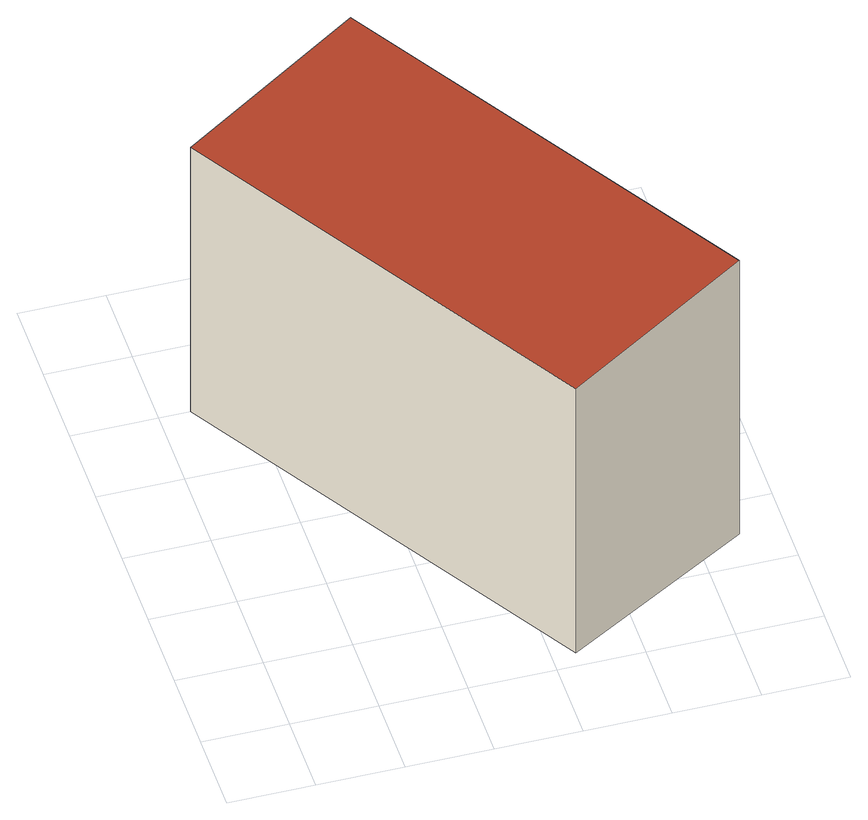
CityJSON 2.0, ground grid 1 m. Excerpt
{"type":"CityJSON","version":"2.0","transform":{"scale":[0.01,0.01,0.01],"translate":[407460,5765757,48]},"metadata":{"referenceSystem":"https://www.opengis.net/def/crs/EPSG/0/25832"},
"CityObjects":{
"building1":{"type":"Building","attributes":{"Gemeindeschluessel":"05515000","Geometrietyp2DReferenz":"3000","function":"51009_1610","roofType":"2100","measuredHeight":4.05},"geometry":[{"type":"Solid","lod":"2","boundaries":[[[[0,1,2,3]],[[4,5,1,0]],[[6,7,5,4]],[[3,2,7,6]],[[4,0,3,6]],[[1,5,7,2]]]],"semantics":{"surfaces":[{"type":"WallSurface"},{"type":"RoofSurface"},{"type":"GroundSurface"}],"values":[[0,0,0,0,1,2]]}}]}
},
"vertices":[
[254,633,498],[254,633,93],[35,500,93],[35,500,484],[548,149,498],[548,149,93],[327,20,484],[327,20,93]
]}
